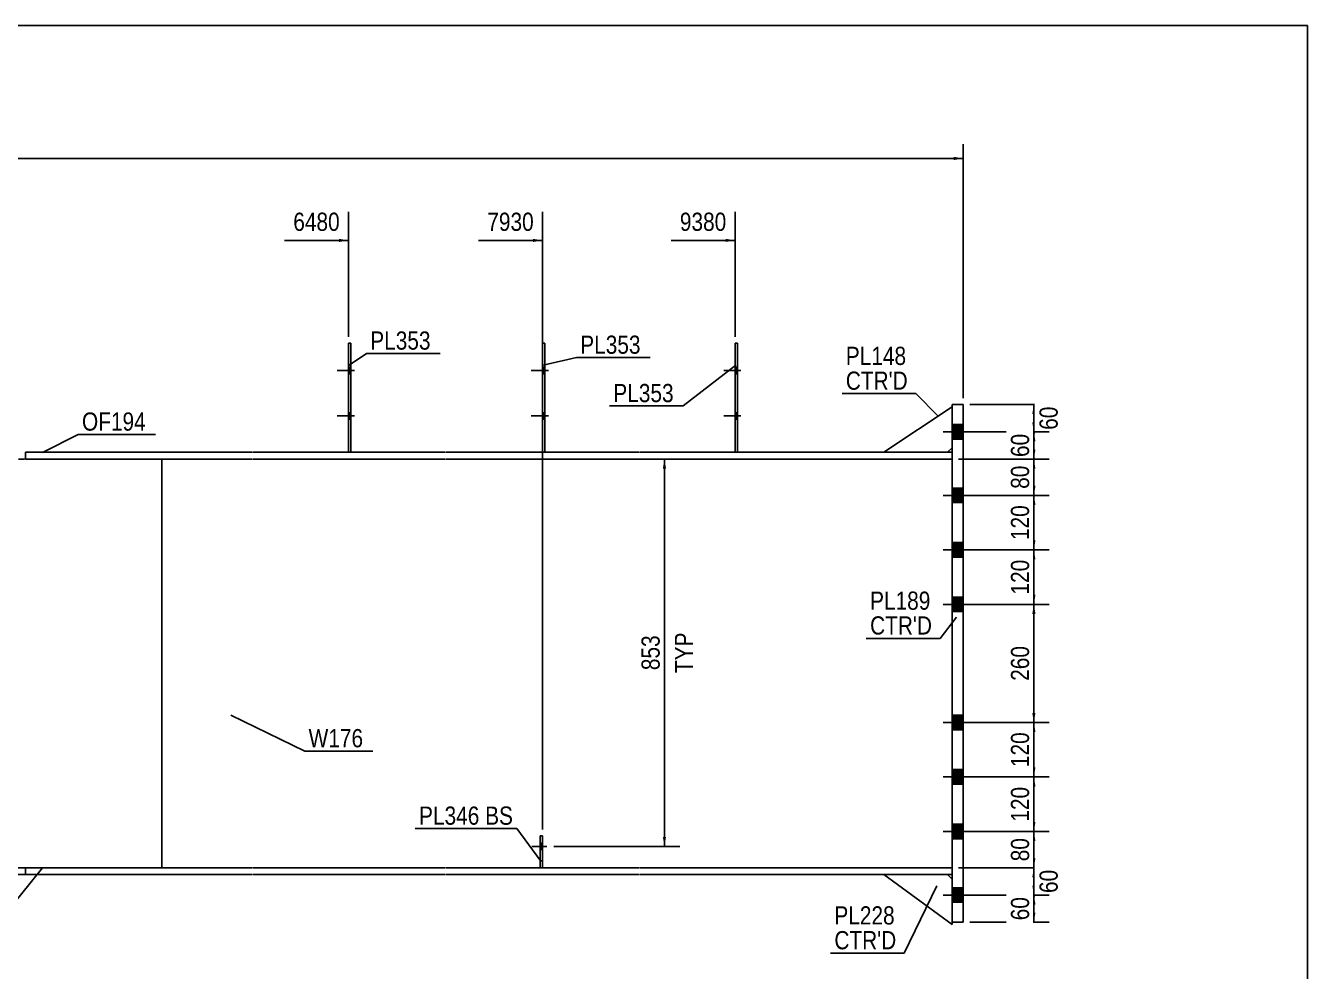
# Model space of a CAD drawing. Header units: millimetres. Extents: x -264 to 149, y -162 to 125.
# Drawn here: x -52.9 to 148.8, y -23.4 to 125.3 of the extents above; entities that cross this region are included whole.
import ezdxf

# ---------------------------------------------------------------- set-up
doc = ezdxf.new("R2010")
doc.units = ezdxf.units.MM
doc.linetypes.add('DXK_LINE_DOT1', pattern=[1.8814, 0.9407, -0.9407])
doc.linetypes.add('DXK_LINE_DOT2', pattern=[3.9198, 1.9599, -1.9599])
doc.styles.add('Arial Narrow', font='ARIALN.TTF', dxfattribs={"height": 0.2})

# ---------------------------------------------------------------- blocks, each defined once
blk = doc.blocks.new('Unknown-623355884-1210')
at = {"color": 5, "linetype": 'Continuous'}
for p, q in [((148.79, 125.31), (-261.21, 125.31)), ((148.79, -161.69), (148.79, 125.31))]:
    blk.add_line(p, q, dxfattribs=at)
blk = doc.blocks.new('Part-623355884-1798 - 1526')
at = {"color": 2, "linetype": 'Continuous'}
for p, q in [((-52.89, -8.21), (-52.89, -7.14)), ((-17.17, -7.14), (-52.89, -7.14)), ((13.13, -7.14), (-17.07, -7.14)), ((43.66, -7.14), (13.23, -7.14)), ((92.88, -7.14), (43.76, -7.14)), ((-52.89, -8.21), (-17.17, -8.21)), ((-17.07, -8.21), (13.13, -8.21)), ((13.23, -8.21), (43.66, -8.21)), ((43.76, -8.21), (92.88, -8.21))]:
    blk.add_line(p, q, dxfattribs=at)
at = {"color": 7, "linetype": 'DXK_LINE_DOT1'}
blk.add_line((92.88, -8.21), (92.88, -7.14), dxfattribs=at)
blk = doc.blocks.new('Part-623355884-1611 - 1526')
at = {"color": 2, "linetype": 'Continuous'}
for p, q in [((28.09, -7.14), (28.09, -2.14)), ((28.09, -2.14), (28.44, -2.14)), ((28.44, -2.14), (28.44, -7.14))]:
    blk.add_line(p, q, dxfattribs=at)
at = {"color": 7, "linetype": 'DXK_LINE_DOT1'}
for p, q in [((28.09, -6.07), (28.44, -6.07)), ((28.44, -7.14), (28.09, -7.14))]:
    blk.add_line(p, q, dxfattribs=at)
blk = doc.blocks.new('Bolt-623355884-1558 - 1526')
at = {"linetype": 'Continuous'}
for points in [[(-1.73, 70.57), (-1.73, 71.57), (-2.09, 71.57), (-2.09, 70.57)], [(-1.73, 70.57), (-1.73, 71.57), (-2.09, 71.57), (-2.09, 70.57)], [(-1.73, 63.43), (-1.73, 64.43), (-2.09, 64.43), (-2.09, 63.43)], [(-1.73, 63.43), (-1.73, 64.43), (-2.09, 64.43), (-2.09, 63.43)]]:
    blk.add_hatch(color=3, dxfattribs=at).paths.add_polyline_path(points)
at = {"color": 3, "linetype": 'Continuous'}
for p, q in [((-1.16, 71.07), (-3.87, 71.07)), ((-1.16, 71.07), (-3.87, 71.07)), ((-1.73, 71.57), (-2.09, 71.57)), ((-1.73, 71.57), (-2.09, 71.57)), ((-1.73, 70.57), (-2.09, 70.57)), ((-1.73, 70.57), (-2.09, 70.57)), ((-1.16, 63.93), (-3.87, 63.93)), ((-1.16, 63.93), (-3.87, 63.93)), ((-1.73, 64.43), (-2.09, 64.43)), ((-1.73, 64.43), (-2.09, 64.43)), ((-1.73, 63.43), (-2.09, 63.43)), ((-1.73, 63.43), (-2.09, 63.43))]:
    blk.add_line(p, q, dxfattribs=at)
blk = doc.blocks.new('Bolt-623355884-1559 - 1526')
at = {"linetype": 'Continuous'}
for points in [[(59.1, 70.57), (59.1, 71.57), (58.74, 71.57), (58.74, 70.57)], [(59.1, 70.57), (59.1, 71.57), (58.74, 71.57), (58.74, 70.57)], [(59.1, 63.43), (59.1, 64.43), (58.74, 64.43), (58.74, 63.43)], [(59.1, 63.43), (59.1, 64.43), (58.74, 64.43), (58.74, 63.43)]]:
    blk.add_hatch(color=3, dxfattribs=at).paths.add_polyline_path(points)
at = {"color": 3, "linetype": 'Continuous'}
for p, q in [((59.67, 71.07), (56.96, 71.07)), ((59.67, 71.07), (56.96, 71.07)), ((59.1, 71.57), (58.74, 71.57)), ((59.1, 71.57), (58.74, 71.57)), ((59.1, 70.57), (58.74, 70.57)), ((59.1, 70.57), (58.74, 70.57)), ((59.67, 63.93), (56.96, 63.93)), ((59.67, 63.93), (56.96, 63.93)), ((59.1, 64.43), (58.74, 64.43)), ((59.1, 64.43), (58.74, 64.43)), ((59.1, 63.43), (58.74, 63.43)), ((59.1, 63.43), (58.74, 63.43))]:
    blk.add_line(p, q, dxfattribs=at)
blk = doc.blocks.new('Bolt-623355884-1560 - 1526')
at = {"linetype": 'Continuous'}
blk.add_hatch(color=3, dxfattribs=at).paths.add_polyline_path([(28.44, -4.29), (28.44, -3.29), (28.09, -3.29), (28.09, -4.29)])
at = {"color": 3, "linetype": 'Continuous'}
for p, q in [((29.12, -3.79), (26.76, -3.79)), ((28.44, -3.29), (28.09, -3.29)), ((28.44, -4.29), (28.09, -4.29))]:
    blk.add_line(p, q, dxfattribs=at)
blk = doc.blocks.new('Part-623355884-1938 - 1526')
at = {"color": 2, "linetype": 'Continuous'}
for p, q in [((-52.89, 58.21), (-52.89, 57.14)), ((-17.17, 58.21), (-52.89, 58.21)), ((-52.89, 57.14), (-17.17, 57.14)), ((13.13, 58.21), (-17.07, 58.21)), ((-17.07, 57.14), (13.13, 57.14)), ((43.66, 58.21), (13.23, 58.21)), ((13.23, 57.14), (43.66, 57.14)), ((92.88, 58.21), (43.76, 58.21)), ((43.76, 57.14), (92.88, 57.14))]:
    blk.add_line(p, q, dxfattribs=at)
at = {"color": 7, "linetype": 'DXK_LINE_DOT1'}
blk.add_line((92.88, 57.14), (92.88, 58.21), dxfattribs=at)
blk = doc.blocks.new('Bolt-623355884-1561 - 1526')
at = {"color": 3, "linetype": 'DXK_LINE_DOT2'}
for p, q in [((29.12, -3.79), (26.76, -3.79)), ((28.44, -3.29), (28.09, -3.29)), ((28.44, -4.29), (28.09, -4.29))]:
    blk.add_line(p, q, dxfattribs=at)
blk = doc.blocks.new('Bolt-623355884-1562 - 1526')
at = {"linetype": 'Continuous'}
for points in [[(28.8, 70.57), (28.8, 71.57), (28.44, 71.57), (28.44, 70.57)], [(28.8, 70.57), (28.8, 71.57), (28.44, 71.57), (28.44, 70.57)], [(28.8, 63.43), (28.8, 64.43), (28.44, 64.43), (28.44, 63.43)], [(28.8, 63.43), (28.8, 64.43), (28.44, 64.43), (28.44, 63.43)]]:
    blk.add_hatch(color=3, dxfattribs=at).paths.add_polyline_path(points)
at = {"color": 3, "linetype": 'Continuous'}
for p, q in [((29.37, 71.07), (26.66, 71.07)), ((29.37, 71.07), (26.66, 71.07)), ((28.8, 71.57), (28.44, 71.57)), ((28.8, 71.57), (28.44, 71.57)), ((28.8, 70.57), (28.44, 70.57)), ((28.8, 70.57), (28.44, 70.57)), ((29.37, 63.93), (26.66, 63.93)), ((29.37, 63.93), (26.66, 63.93)), ((28.8, 64.43), (28.44, 64.43)), ((28.8, 64.43), (28.44, 64.43)), ((28.8, 63.43), (28.44, 63.43)), ((28.8, 63.43), (28.44, 63.43))]:
    blk.add_line(p, q, dxfattribs=at)
blk = doc.blocks.new('Part-623355884-1584 - 1526')
at = {"color": 2, "linetype": 'Continuous'}
for p, q in [((-1.73, 75.36), (-2.09, 75.36)), ((-2.09, 75.36), (-2.09, 58.21)), ((-1.73, 58.21), (-1.73, 75.36))]:
    blk.add_line(p, q, dxfattribs=at)
at = {"color": 7, "linetype": 'DXK_LINE_DOT1'}
blk.add_line((-2.09, 58.21), (-1.73, 58.21), dxfattribs=at)
blk = doc.blocks.new('Part-623355884-1589 - 1526')
at = {"color": 2, "linetype": 'Continuous'}
for p, q in [((59.1, 75.36), (58.74, 75.36)), ((58.74, 75.36), (58.74, 58.21)), ((59.1, 58.21), (59.1, 75.36))]:
    blk.add_line(p, q, dxfattribs=at)
at = {"color": 7, "linetype": 'DXK_LINE_DOT1'}
blk.add_line((58.74, 58.21), (59.1, 58.21), dxfattribs=at)
blk = doc.blocks.new('Part-623355884-1633 - 1526')
at = {"color": 7, "linetype": 'DXK_LINE_DOT1'}
for p, q in [((28.09, -7.14), (28.09, -2.14)), ((28.09, -2.14), (28.44, -2.14)), ((28.44, -7.14), (28.44, -2.14))]:
    blk.add_line(p, q, dxfattribs=at)
blk = doc.blocks.new('Part-623355884-1638 - 1526')
at = {"color": 2, "linetype": 'Continuous'}
for p, q in [((28.8, 75.36), (28.44, 75.36)), ((28.44, 75.36), (28.44, 58.21)), ((28.8, 58.21), (28.8, 75.36))]:
    blk.add_line(p, q, dxfattribs=at)
at = {"color": 7, "linetype": 'DXK_LINE_DOT1'}
blk.add_line((28.44, 58.21), (28.8, 58.21), dxfattribs=at)
blk = doc.blocks.new('Part-623355884-1720 - 1526')
at = {"color": 2, "linetype": 'Continuous'}
for p, q in [((92.88, -16.07), (82.16, -8.21)), ((92.16, -8.21), (92.88, -8.93)), ((92.88, -16.07), (92.88, -15.71))]:
    blk.add_line(p, q, dxfattribs=at)
at = {"color": 7, "linetype": 'DXK_LINE_DOT1'}
for p, q in [((82.16, -8.21), (92.16, -8.21)), ((92.88, -8.93), (92.88, -15.71))]:
    blk.add_line(p, q, dxfattribs=at)
blk = doc.blocks.new('Part-623355884-1742 - 1526')
at = {"color": 2, "linetype": 'Continuous'}
blk.add_line((-31.46, 57.14), (-31.46, -7.14), dxfattribs=at)
at = {"color": 7, "linetype": 'DXK_LINE_DOT1'}
for p, q in [((-31.46, 57.14), (-17.17, 57.14)), ((-17.07, 57.14), (13.13, 57.14)), ((13.23, 57.14), (43.66, 57.14)), ((43.76, 57.14), (92.88, 57.14)), ((92.88, 57.14), (92.88, -7.14)), ((-31.46, -7.14), (-17.17, -7.14)), ((-17.07, -7.14), (13.13, -7.14)), ((13.23, -7.14), (28.09, -7.14)), ((28.44, -7.14), (43.66, -7.14)), ((43.76, -7.14), (92.88, -7.14))]:
    blk.add_line(p, q, dxfattribs=at)
blk = doc.blocks.new('Part-623355884-1771 - 1526')
at = {"color": 2, "linetype": 'Continuous'}
for p, q in [((92.88, 65.71), (94.66, 65.71)), ((92.88, -15.71), (92.88, 65.71)), ((94.66, 65.71), (94.66, -15.71)), ((94.66, -15.71), (92.88, -15.71))]:
    blk.add_line(p, q, dxfattribs=at)
blk = doc.blocks.new('Bolt-623355884-1814 - 1526')
at = {"linetype": 'Continuous'}
for points in [[(92.88, 62.57), (92.88, 60.29), (94.66, 60.29), (94.66, 62.57)], [(92.88, 62.57), (92.88, 60.29), (94.66, 60.29), (94.66, 62.57)], [(92.88, 52.57), (92.88, 50.29), (94.66, 50.29), (94.66, 52.57)], [(92.88, 52.57), (92.88, 50.29), (94.66, 50.29), (94.66, 52.57)], [(92.88, 44), (92.88, 41.71), (94.66, 41.71), (94.66, 44)], [(92.88, 44), (92.88, 41.71), (94.66, 41.71), (94.66, 44)], [(92.88, 35.43), (92.88, 33.14), (94.66, 33.14), (94.66, 35.43)], [(92.88, 35.43), (92.88, 33.14), (94.66, 33.14), (94.66, 35.43)], [(92.88, 16.86), (92.88, 14.57), (94.66, 14.57), (94.66, 16.86)], [(92.88, 16.86), (92.88, 14.57), (94.66, 14.57), (94.66, 16.86)], [(92.88, 8.29), (92.88, 6), (94.66, 6), (94.66, 8.29)], [(92.88, 8.29), (92.88, 6), (94.66, 6), (94.66, 8.29)], [(92.88, -0.29), (92.88, -2.57), (94.66, -2.57), (94.66, -0.29)], [(92.88, -0.29), (92.88, -2.57), (94.66, -2.57), (94.66, -0.29)], [(92.88, -10.29), (92.88, -12.57), (94.66, -12.57), (94.66, -10.29)], [(92.88, -10.29), (92.88, -12.57), (94.66, -12.57), (94.66, -10.29)]]:
    blk.add_hatch(color=3, dxfattribs=at).paths.add_polyline_path(points)
at = {"color": 3, "linetype": 'Continuous'}
for p, q in [((92.88, 62.57), (94.66, 62.57)), ((92.88, 62.57), (94.66, 62.57)), ((91.47, 61.43), (100.02, 61.43)), ((91.47, 61.43), (100.02, 61.43)), ((92.88, 60.29), (94.66, 60.29)), ((92.88, 60.29), (94.66, 60.29)), ((92.88, 52.57), (94.66, 52.57)), ((92.88, 52.57), (94.66, 52.57)), ((91.47, 51.43), (100.02, 51.43)), ((91.47, 51.43), (100.02, 51.43)), ((92.88, 50.29), (94.66, 50.29)), ((92.88, 50.29), (94.66, 50.29)), ((91.47, 42.86), (100.02, 42.86)), ((91.47, 42.86), (100.02, 42.86)), ((92.88, 44), (94.66, 44)), ((92.88, 44), (94.66, 44)), ((92.88, 41.71), (94.66, 41.71)), ((92.88, 41.71), (94.66, 41.71)), ((91.47, 34.29), (100.02, 34.29)), ((91.47, 34.29), (100.02, 34.29)), ((92.88, 35.43), (94.66, 35.43)), ((92.88, 35.43), (94.66, 35.43)), ((92.88, 33.14), (94.66, 33.14)), ((92.88, 33.14), (94.66, 33.14)), ((92.88, 16.86), (94.66, 16.86)), ((92.88, 16.86), (94.66, 16.86)), ((91.47, 15.71), (100.02, 15.71)), ((91.47, 15.71), (100.02, 15.71)), ((92.88, 14.57), (94.66, 14.57)), ((92.88, 14.57), (94.66, 14.57)), ((92.88, 8.29), (94.66, 8.29)), ((92.88, 8.29), (94.66, 8.29)), ((91.47, 7.14), (100.02, 7.14)), ((91.47, 7.14), (100.02, 7.14)), ((92.88, 6), (94.66, 6)), ((92.88, 6), (94.66, 6)), ((91.47, -1.43), (100.02, -1.43)), ((91.47, -1.43), (100.02, -1.43)), ((92.88, -0.29), (94.66, -0.29)), ((92.88, -0.29), (94.66, -0.29)), ((92.88, -2.57), (94.66, -2.57)), ((92.88, -2.57), (94.66, -2.57)), ((91.47, -11.43), (100.02, -11.43)), ((91.47, -11.43), (100.02, -11.43)), ((92.88, -10.29), (94.66, -10.29)), ((92.88, -10.29), (94.66, -10.29)), ((92.88, -12.57), (94.66, -12.57)), ((92.88, -12.57), (94.66, -12.57))]:
    blk.add_line(p, q, dxfattribs=at)
blk = doc.blocks.new('Part-623355884-1819 - 1526')
at = {"color": 7, "linetype": 'DXK_LINE_DOT1'}
for p, q in [((-213.93, 57.14), (-213.93, -7.14)), ((-213.93, 57.14), (-188.93, 57.14)), ((-188.83, 57.14), (-158.63, 57.14)), ((-158.53, 57.14), (-128.1, 57.14)), ((-128, 57.14), (-97.8, 57.14)), ((-97.7, 57.14), (-67.27, 57.14)), ((-67.17, 57.14), (-31.46, 57.14)), ((-31.46, 57.14), (-31.46, -7.14)), ((-213.93, -7.14), (-188.93, -7.14)), ((-188.83, -7.14), (-158.63, -7.14)), ((-158.53, -7.14), (-143.67, -7.14)), ((-143.31, -7.14), (-128.1, -7.14)), ((-128, -7.14), (-97.8, -7.14)), ((-97.7, -7.14), (-82.84, -7.14)), ((-82.49, -7.14), (-67.27, -7.14)), ((-67.17, -7.14), (-31.46, -7.14))]:
    blk.add_line(p, q, dxfattribs=at)
blk = doc.blocks.new('Part-623355884-1911 - 1526')
at = {"color": 2, "linetype": 'Continuous'}
for p, q in [((92.88, 65.36), (82.16, 58.21)), ((92.16, 58.21), (92.88, 58.93))]:
    blk.add_line(p, q, dxfattribs=at)
at = {"color": 7, "linetype": 'DXK_LINE_DOT1'}
for p, q in [((92.88, 58.93), (92.88, 65.36)), ((82.16, 58.21), (92.16, 58.21))]:
    blk.add_line(p, q, dxfattribs=at)
blk = doc.blocks.new('Part-623355884-1916 - 1526')
at = {"color": 2, "linetype": 'Continuous'}
for p, q in [((-213.93, -7.14), (-188.93, -7.14)), ((-188.83, -7.14), (-158.63, -7.14)), ((-158.53, -7.14), (-128.1, -7.14)), ((-128, -7.14), (-97.8, -7.14)), ((-97.7, -7.14), (-67.27, -7.14)), ((-67.17, -7.14), (-52.89, -7.14)), ((-52.89, -8.21), (-52.89, -7.14)), ((-213.93, -8.21), (-188.93, -8.21)), ((-188.83, -8.21), (-158.63, -8.21)), ((-158.53, -8.21), (-128.1, -8.21)), ((-128, -8.21), (-97.8, -8.21)), ((-97.7, -8.21), (-67.27, -8.21)), ((-67.17, -8.21), (-52.89, -8.21))]:
    blk.add_line(p, q, dxfattribs=at)
at = {"color": 7, "linetype": 'DXK_LINE_DOT1'}
blk.add_line((-213.93, -8.21), (-213.93, -7.14), dxfattribs=at)
blk = doc.blocks.new('StraightDimension-623355884-2255 - 1526')
at = {"linetype": 'Continuous'}
for points in [[(105.51, 49.93), (105.76, 51.43), (106.01, 49.93)], [(106.01, 44.36), (105.76, 42.86), (105.51, 44.36)]]:
    blk.add_hatch(color=7, dxfattribs=at).paths.add_polyline_path(points)
at = {"color": 7, "linetype": 'Continuous'}
for p, q in [((93.88, 51.43), (108.16, 51.43)), ((105.76, 42.86), (105.76, 51.43)), ((93.88, 42.86), (108.16, 42.86))]:
    blk.add_line(p, q, dxfattribs=at)
at = {"color": 0}
blk.add_wipeout([(105.61, 50.48), (101.41, 50.48), (101.41, 43.8), (105.61, 43.8)], dxfattribs=at)
at = {"color": 3, "style": 'Arial Narrow'}
blk.add_text('120', height=2.863, rotation=90.0002, dxfattribs=at).set_placement((105.01, 44.4))
blk = doc.blocks.new('StraightDimension-623355884-4139 - 1526')
at = {"linetype": 'Continuous'}
blk.add_hatch(color=7, dxfattribs=at).paths.add_polyline_path([(-3.59, 91.78), (-2.09, 91.53), (-3.59, 91.28)])
at = {"color": 7, "linetype": 'Continuous'}
for p, q in [((-2.09, 76.36), (-2.09, 96.03)), ((-12.15, 91.53), (-2.09, 91.53))]:
    blk.add_line(p, q, dxfattribs=at)
at = {"color": 0}
blk.add_wipeout([(-2.86, 92.43), (-2.86, 96.63), (-11.37, 96.63), (-11.37, 92.43)], dxfattribs=at)
at = {"color": 3, "style": 'Arial Narrow'}
blk.add_text('6480', height=2.863, dxfattribs=at).set_placement((-10.77, 93.03))
blk = doc.blocks.new('StraightDimension-623355884-2213 - 1526')
at = {"linetype": 'Continuous'}
blk.add_hatch(color=7, dxfattribs=at).paths.add_polyline_path([(93.16, 104.67), (94.66, 104.42), (93.16, 104.17)])
at = {"color": 7, "linetype": 'Continuous'}
for p, q in [((94.66, 66.71), (94.66, 106.67)), ((-215.36, 104.42), (94.66, 104.42))]:
    blk.add_line(p, q, dxfattribs=at)
blk = doc.blocks.new('StraightDimension-623355884-2222 - 1526')
at = {"linetype": 'Continuous'}
for points in [[(105.51, 64.21), (105.76, 65.71), (106.01, 64.21)], [(106.01, 62.93), (105.76, 61.43), (105.51, 62.93)]]:
    blk.add_hatch(color=7, dxfattribs=at).paths.add_polyline_path(points)
at = {"color": 7, "linetype": 'Continuous'}
for p, q in [((95.66, 65.71), (108.01, 65.71)), ((105.76, 61.43), (105.76, 65.71)), ((93.88, 61.43), (108.01, 61.43))]:
    blk.add_line(p, q, dxfattribs=at)
at = {"color": 0}
blk.add_wipeout([(110.11, 66), (105.91, 66), (105.91, 61.14), (110.11, 61.14)], dxfattribs=at)
at = {"color": 3, "style": 'Arial Narrow'}
blk.add_text('60', height=2.863, rotation=90.0002, dxfattribs=at).set_placement((109.51, 61.74))
blk = doc.blocks.new('StraightDimension-623355884-2235 - 1526')
at = {"linetype": 'Continuous'}
for points in [[(105.51, 59.93), (105.76, 61.43), (106.01, 59.93)], [(106.01, 58.64), (105.76, 57.14), (105.51, 58.64)]]:
    blk.add_hatch(color=7, dxfattribs=at).paths.add_polyline_path(points)
at = {"color": 7, "linetype": 'Continuous'}
for p, q in [((93.88, 61.43), (108.16, 61.43)), ((105.76, 57.14), (105.76, 61.43)), ((93.88, 57.14), (108.16, 57.14))]:
    blk.add_line(p, q, dxfattribs=at)
at = {"color": 0}
blk.add_wipeout([(105.61, 61.71), (101.41, 61.71), (101.41, 56.86), (105.61, 56.86)], dxfattribs=at)
at = {"color": 3, "style": 'Arial Narrow'}
blk.add_text('60', height=2.863, rotation=90.0002, dxfattribs=at).set_placement((105.01, 57.46))
blk = doc.blocks.new('StraightDimension-623355884-2249 - 1526')
at = {"linetype": 'Continuous'}
for points in [[(105.51, 55.64), (105.76, 57.14), (106.01, 55.64)], [(106.01, 52.93), (105.76, 51.43), (105.51, 52.93)]]:
    blk.add_hatch(color=7, dxfattribs=at).paths.add_polyline_path(points)
at = {"color": 7, "linetype": 'Continuous'}
for p, q in [((93.88, 57.14), (108.16, 57.14)), ((105.76, 51.43), (105.76, 57.14)), ((93.88, 51.43), (108.16, 51.43))]:
    blk.add_line(p, q, dxfattribs=at)
at = {"color": 0}
blk.add_wipeout([(105.61, 56.71), (101.41, 56.71), (101.41, 51.86), (105.61, 51.86)], dxfattribs=at)
at = {"color": 3, "style": 'Arial Narrow'}
blk.add_text('80', height=2.863, rotation=90.0002, dxfattribs=at).set_placement((105.01, 52.46))
blk = doc.blocks.new('StraightDimension-623355884-2260 - 1526')
at = {"linetype": 'Continuous'}
for points in [[(105.51, 41.36), (105.76, 42.86), (106.01, 41.36)], [(106.01, 35.79), (105.76, 34.29), (105.51, 35.79)]]:
    blk.add_hatch(color=7, dxfattribs=at).paths.add_polyline_path(points)
at = {"color": 7, "linetype": 'Continuous'}
for p, q in [((93.88, 42.86), (108.16, 42.86)), ((105.76, 34.29), (105.76, 42.86)), ((93.88, 34.29), (108.16, 34.29))]:
    blk.add_line(p, q, dxfattribs=at)
at = {"color": 0}
blk.add_wipeout([(105.61, 41.91), (101.41, 41.91), (101.41, 35.23), (105.61, 35.23)], dxfattribs=at)
at = {"color": 3, "style": 'Arial Narrow'}
blk.add_text('120', height=2.863, rotation=90.0002, dxfattribs=at).set_placement((105.01, 35.83))
blk = doc.blocks.new('StraightDimension-623355884-2263 - 1526')
at = {"linetype": 'Continuous'}
for points in [[(105.51, 32.79), (105.76, 34.29), (106.01, 32.79)], [(106.01, 17.21), (105.76, 15.71), (105.51, 17.21)]]:
    blk.add_hatch(color=7, dxfattribs=at).paths.add_polyline_path(points)
at = {"color": 7, "linetype": 'Continuous'}
for p, q in [((93.88, 34.29), (108.16, 34.29)), ((105.76, 15.71), (105.76, 34.29)), ((93.88, 15.71), (108.16, 15.71))]:
    blk.add_line(p, q, dxfattribs=at)
at = {"color": 0}
blk.add_wipeout([(105.61, 28.34), (101.41, 28.34), (101.41, 21.66), (105.61, 21.66)], dxfattribs=at)
at = {"color": 3, "style": 'Arial Narrow'}
blk.add_text('260', height=2.863, rotation=90.0002, dxfattribs=at).set_placement((105.01, 22.26))
blk = doc.blocks.new('StraightDimension-623355884-2266 - 1526')
at = {"linetype": 'Continuous'}
for points in [[(105.51, 14.21), (105.76, 15.71), (106.01, 14.21)], [(106.01, 8.64), (105.76, 7.14), (105.51, 8.64)]]:
    blk.add_hatch(color=7, dxfattribs=at).paths.add_polyline_path(points)
at = {"color": 7, "linetype": 'Continuous'}
for p, q in [((93.88, 15.71), (108.16, 15.71)), ((105.76, 7.14), (105.76, 15.71)), ((93.88, 7.14), (108.16, 7.14))]:
    blk.add_line(p, q, dxfattribs=at)
at = {"color": 0}
blk.add_wipeout([(105.61, 14.77), (101.41, 14.77), (101.41, 8.09), (105.61, 8.09)], dxfattribs=at)
at = {"color": 3, "style": 'Arial Narrow'}
blk.add_text('120', height=2.863, rotation=90.0002, dxfattribs=at).set_placement((105.01, 8.69))
blk = doc.blocks.new('StraightDimension-623355884-2269 - 1526')
at = {"linetype": 'Continuous'}
for points in [[(105.51, 5.64), (105.76, 7.14), (106.01, 5.64)], [(106.01, 0.07), (105.76, -1.43), (105.51, 0.07)]]:
    blk.add_hatch(color=7, dxfattribs=at).paths.add_polyline_path(points)
at = {"color": 7, "linetype": 'Continuous'}
for p, q in [((93.88, 7.14), (108.16, 7.14)), ((105.76, -1.43), (105.76, 7.14)), ((93.88, -1.43), (108.16, -1.43))]:
    blk.add_line(p, q, dxfattribs=at)
at = {"color": 0}
blk.add_wipeout([(105.61, 6.2), (101.41, 6.2), (101.41, -0.49), (105.61, -0.49)], dxfattribs=at)
at = {"color": 3, "style": 'Arial Narrow'}
blk.add_text('120', height=2.863, rotation=90.0002, dxfattribs=at).set_placement((105.01, 0.11))
blk = doc.blocks.new('StraightDimension-623355884-2275 - 1526')
at = {"linetype": 'Continuous'}
for points in [[(105.51, -2.93), (105.76, -1.43), (106.01, -2.93)], [(106.01, -5.64), (105.76, -7.14), (105.51, -5.64)]]:
    blk.add_hatch(color=7, dxfattribs=at).paths.add_polyline_path(points)
at = {"color": 7, "linetype": 'Continuous'}
for p, q in [((93.88, -1.43), (108.16, -1.43)), ((105.76, -7.14), (105.76, -1.43)), ((93.88, -7.14), (108.16, -7.14))]:
    blk.add_line(p, q, dxfattribs=at)
at = {"color": 0}
blk.add_wipeout([(105.61, -1.86), (101.41, -1.86), (101.41, -6.72), (105.61, -6.72)], dxfattribs=at)
at = {"color": 3, "style": 'Arial Narrow'}
blk.add_text('80', height=2.863, rotation=90.0002, dxfattribs=at).set_placement((105.01, -6.12))
blk = doc.blocks.new('StraightDimension-623355884-2279 - 1526')
at = {"linetype": 'Continuous'}
for points in [[(105.51, -8.64), (105.76, -7.14), (106.01, -8.64)], [(106.01, -9.93), (105.76, -11.43), (105.51, -9.93)]]:
    blk.add_hatch(color=7, dxfattribs=at).paths.add_polyline_path(points)
at = {"color": 7, "linetype": 'Continuous'}
for p, q in [((93.88, -7.14), (108.01, -7.14)), ((105.76, -11.43), (105.76, -7.14)), ((93.88, -11.43), (108.01, -11.43))]:
    blk.add_line(p, q, dxfattribs=at)
at = {"color": 0}
blk.add_wipeout([(110.11, -6.86), (105.91, -6.86), (105.91, -11.71), (110.11, -11.71)], dxfattribs=at)
at = {"color": 3, "style": 'Arial Narrow'}
blk.add_text('60', height=2.863, rotation=90.0002, dxfattribs=at).set_placement((109.51, -11.11))
blk = doc.blocks.new('StraightDimension-623355884-2292 - 1526')
at = {"linetype": 'Continuous'}
for points in [[(105.51, -12.93), (105.76, -11.43), (106.01, -12.93)], [(106.01, -14.21), (105.76, -15.71), (105.51, -14.21)]]:
    blk.add_hatch(color=7, dxfattribs=at).paths.add_polyline_path(points)
at = {"color": 7, "linetype": 'Continuous'}
for p, q in [((93.88, -11.43), (108.16, -11.43)), ((105.76, -15.71), (105.76, -11.43)), ((95.66, -15.71), (108.16, -15.71))]:
    blk.add_line(p, q, dxfattribs=at)
at = {"color": 0}
blk.add_wipeout([(105.61, -11.14), (101.41, -11.14), (101.41, -16), (105.61, -16)], dxfattribs=at)
at = {"color": 3, "style": 'Arial Narrow'}
blk.add_text('60', height=2.863, rotation=90.0002, dxfattribs=at).set_placement((105.01, -15.4))
blk = doc.blocks.new('StraightDimension-623355884-3064 - 1526')
at = {"linetype": 'Continuous'}
for points in [[(47.38, 55.64), (47.63, 57.14), (47.88, 55.64)], [(47.88, -2.29), (47.63, -3.79), (47.38, -2.29)]]:
    blk.add_hatch(color=7, dxfattribs=at).paths.add_polyline_path(points)
at = {"color": 7, "linetype": 'Continuous'}
for p, q in [((30.2, 57.14), (50.03, 57.14)), ((47.63, -3.79), (47.63, 57.14)), ((30.21, -3.79), (50.03, -3.79))]:
    blk.add_line(p, q, dxfattribs=at)
at = {"color": 0, "linetype": 'Continuous'}
blk.add_wipeout([(52.73, 30.47), (48.53, 30.47), (48.53, 22.88), (52.73, 22.88)], dxfattribs=at)
at = {"color": 0}
blk.add_wipeout([(47.48, 30.02), (43.28, 30.02), (43.28, 23.34), (47.48, 23.34)], dxfattribs=at)
at = {"color": 3, "style": 'Arial Narrow'}
blk.add_text('853', height=2.863, rotation=90.0002, dxfattribs=at).set_placement((46.88, 23.94))
at = {"color": 3, "linetype": 'Continuous', "style": 'Arial Narrow'}
blk.add_text('TYP', height=2.863, rotation=90.0002, dxfattribs=at).set_placement((52.13, 23.48))
blk = doc.blocks.new('StraightDimension-623355884-4137 - 1526')
at = {"linetype": 'Continuous'}
blk.add_hatch(color=7, dxfattribs=at).paths.add_polyline_path([(57.24, 91.78), (58.74, 91.53), (57.24, 91.28)])
at = {"color": 7, "linetype": 'Continuous'}
for p, q in [((58.74, 76.36), (58.74, 96.03)), ((48.68, 91.53), (58.74, 91.53))]:
    blk.add_line(p, q, dxfattribs=at)
at = {"color": 0}
blk.add_wipeout([(57.97, 92.43), (57.97, 96.63), (49.46, 96.63), (49.46, 92.43)], dxfattribs=at)
at = {"color": 3, "style": 'Arial Narrow'}
blk.add_text('9380', height=2.863, dxfattribs=at).set_placement((50.06, 93.03))
blk = doc.blocks.new('StraightDimension-623355884-4138 - 1526')
at = {"linetype": 'Continuous'}
blk.add_hatch(color=7, dxfattribs=at).paths.add_polyline_path([(26.94, 91.78), (28.44, 91.53), (26.94, 91.28)])
at = {"color": 7, "linetype": 'Continuous'}
for p, q in [((28.44, -1.14), (28.44, 96.03)), ((18.38, 91.53), (28.44, 91.53))]:
    blk.add_line(p, q, dxfattribs=at)
at = {"color": 0}
blk.add_wipeout([(27.67, 92.43), (27.67, 96.63), (19.16, 96.63), (19.16, 92.43)], dxfattribs=at)
at = {"color": 3, "style": 'Arial Narrow'}
blk.add_text('7930', height=2.863, dxfattribs=at).set_placement((19.76, 93.03))
blk = doc.blocks.new('Mark-623355884-1794 - 1526')
at = {"color": 7, "linetype": 'Continuous'}
blk.add_line((-50.22, -7.17), (-59.08, -17.98), dxfattribs=at)
at = {"color": 0}
blk.add_wipeout([(-60.58, -17.38), (-60.58, -14.38), (-68.98, -14.38), (-68.98, -17.38)], dxfattribs=at)
blk.add_wipeout([(-60.58, -17.38), (-60.58, -14.38), (-68.98, -14.38), (-68.98, -17.38)], dxfattribs=at)
at = {"color": 7, "linetype": 'Continuous'}
blk.add_line((-69.58, -17.98), (-59.08, -17.98), dxfattribs=at)
at = {"color": 3, "style": 'Arial Narrow'}
blk.add_text('IF196', height=2.863, dxfattribs=at).set_placement((-68.98, -17.38))
blk = doc.blocks.new('Mark-623355884-1934 - 1526')
at = {"color": 0}
blk.add_wipeout([(-33.97, 61.61), (-33.97, 64.61), (-44.02, 64.61), (-44.02, 61.61)], dxfattribs=at)
blk.add_wipeout([(-33.97, 61.61), (-33.97, 64.61), (-44.02, 64.61), (-44.02, 61.61)], dxfattribs=at)
at = {"color": 7, "linetype": 'Continuous'}
for p, q in [((-50.22, 58.18), (-44.62, 61.01)), ((-44.62, 61.01), (-32.47, 61.01))]:
    blk.add_line(p, q, dxfattribs=at)
at = {"color": 3, "style": 'Arial Narrow'}
blk.add_text('OF194', height=2.863, dxfattribs=at).set_placement((-44.02, 61.61))
blk = doc.blocks.new('Mark-623355884-1580 - 1526')
at = {"color": 0}
blk.add_wipeout([(10.84, 74.35), (10.84, 77.35), (1.34, 77.35), (1.34, 74.35)], dxfattribs=at)
blk.add_wipeout([(10.84, 74.35), (10.84, 77.35), (1.34, 77.35), (1.34, 74.35)], dxfattribs=at)
at = {"color": 7, "linetype": 'Continuous'}
for p, q in [((-1.99, 71.92), (0.74, 73.75)), ((0.74, 73.75), (12.34, 73.75))]:
    blk.add_line(p, q, dxfattribs=at)
at = {"color": 3, "style": 'Arial Narrow'}
blk.add_text('PL353', height=2.863, dxfattribs=at).set_placement((1.34, 74.35))
blk = doc.blocks.new('Mark-623355884-1585 - 1526')
at = {"color": 7, "linetype": 'Continuous'}
blk.add_line((58.84, 71.92), (50.59, 65.49), dxfattribs=at)
at = {"color": 0}
blk.add_wipeout([(49.09, 66.09), (49.09, 69.09), (39.59, 69.09), (39.59, 66.09)], dxfattribs=at)
blk.add_wipeout([(49.09, 66.09), (49.09, 69.09), (39.59, 69.09), (39.59, 66.09)], dxfattribs=at)
at = {"color": 7, "linetype": 'Continuous'}
blk.add_line((38.99, 65.49), (50.59, 65.49), dxfattribs=at)
at = {"color": 3, "style": 'Arial Narrow'}
blk.add_text('PL353', height=2.863, dxfattribs=at).set_placement((39.59, 66.09))
blk = doc.blocks.new('Mark-623355884-1634 - 1526')
at = {"color": 0}
blk.add_wipeout([(43.88, 73.7), (43.88, 76.7), (34.38, 76.7), (34.38, 73.7)], dxfattribs=at)
blk.add_wipeout([(43.88, 73.7), (43.88, 76.7), (34.38, 76.7), (34.38, 73.7)], dxfattribs=at)
at = {"color": 7, "linetype": 'Continuous'}
for p, q in [((28.54, 71.92), (33.78, 73.1)), ((33.78, 73.1), (45.38, 73.1))]:
    blk.add_line(p, q, dxfattribs=at)
at = {"color": 3, "style": 'Arial Narrow'}
blk.add_text('PL353', height=2.863, dxfattribs=at).set_placement((34.38, 73.7))
blk = doc.blocks.new('Mark-623355884-1767 - 1526')
at = {"color": 7, "linetype": 'Continuous'}
blk.add_line((93.56, 32.25), (90.99, 28.94), dxfattribs=at)
at = {"color": 0}
blk.add_wipeout([(89.49, 33.44), (89.49, 36.44), (79.99, 36.44), (79.99, 33.44)], dxfattribs=at)
blk.add_wipeout([(89.49, 33.44), (89.49, 36.44), (79.99, 36.44), (79.99, 33.44)], dxfattribs=at)
blk.add_wipeout([(89.75, 29.54), (89.75, 32.54), (79.99, 32.54), (79.99, 29.54)], dxfattribs=at)
blk.add_wipeout([(89.75, 29.54), (89.75, 32.54), (79.99, 32.54), (79.99, 29.54)], dxfattribs=at)
at = {"color": 7, "linetype": 'Continuous'}
blk.add_line((79.39, 28.94), (90.99, 28.94), dxfattribs=at)
at = {"color": 3, "style": 'Arial Narrow'}
blk.add_text('PL189', height=2.863, dxfattribs=at).set_placement((79.99, 33.44))
at = {"color": 1, "style": 'Arial Narrow'}
blk.add_text("CTR'D", height=2.863, dxfattribs=at).set_placement((79.99, 29.54))
blk = doc.blocks.new('Mark-623355884-1907 - 1526')
at = {"color": 7, "linetype": 'Continuous'}
blk.add_line((90.71, 63.91), (87.18, 67.44), dxfattribs=at)
at = {"color": 0}
blk.add_wipeout([(85.68, 71.94), (85.68, 74.94), (76.17, 74.94), (76.17, 71.94)], dxfattribs=at)
blk.add_wipeout([(85.68, 71.94), (85.68, 74.94), (76.17, 74.94), (76.17, 71.94)], dxfattribs=at)
blk.add_wipeout([(85.93, 68.04), (85.93, 71.04), (76.17, 71.04), (76.17, 68.04)], dxfattribs=at)
blk.add_wipeout([(85.93, 68.04), (85.93, 71.04), (76.17, 71.04), (76.17, 68.04)], dxfattribs=at)
at = {"color": 7, "linetype": 'Continuous'}
blk.add_line((75.57, 67.44), (87.18, 67.44), dxfattribs=at)
at = {"color": 3, "style": 'Arial Narrow'}
blk.add_text('PL148', height=2.863, dxfattribs=at).set_placement((76.17, 71.94))
at = {"color": 1, "style": 'Arial Narrow'}
blk.add_text("CTR'D", height=2.863, dxfattribs=at).set_placement((76.17, 68.04))
blk = doc.blocks.new('Mark-623355884-1716 - 1526')
at = {"color": 7, "linetype": 'Continuous'}
blk.add_line((90.49, -9.97), (85.37, -20.56), dxfattribs=at)
at = {"color": 0}
blk.add_wipeout([(83.87, -16.06), (83.87, -13.06), (74.37, -13.06), (74.37, -16.06)], dxfattribs=at)
blk.add_wipeout([(83.87, -16.06), (83.87, -13.06), (74.37, -13.06), (74.37, -16.06)], dxfattribs=at)
blk.add_wipeout([(84.12, -19.96), (84.12, -16.96), (74.37, -16.96), (74.37, -19.96)], dxfattribs=at)
blk.add_wipeout([(84.12, -19.96), (84.12, -16.96), (74.37, -16.96), (74.37, -19.96)], dxfattribs=at)
at = {"color": 7, "linetype": 'Continuous'}
blk.add_line((73.77, -20.56), (85.37, -20.56), dxfattribs=at)
at = {"color": 3, "style": 'Arial Narrow'}
blk.add_text('PL228', height=2.863, dxfattribs=at).set_placement((74.37, -16.06))
at = {"color": 1, "style": 'Arial Narrow'}
blk.add_text("CTR'D", height=2.863, dxfattribs=at).set_placement((74.37, -19.96))
blk = doc.blocks.new('Mark-623355884-1738 - 1526')
at = {"color": 0}
blk.add_wipeout([(0.23, 11.81), (0.23, 14.81), (-8.36, 14.81), (-8.36, 11.81)], dxfattribs=at)
blk.add_wipeout([(0.23, 11.81), (0.23, 14.81), (-8.36, 14.81), (-8.36, 11.81)], dxfattribs=at)
at = {"color": 7, "linetype": 'Continuous'}
for p, q in [((-20.6, 16.85), (-8.96, 11.21)), ((-8.96, 11.21), (1.73, 11.21))]:
    blk.add_line(p, q, dxfattribs=at)
at = {"color": 3, "style": 'Arial Narrow'}
blk.add_text('W176', height=2.863, dxfattribs=at).set_placement((-8.36, 11.81))
blk = doc.blocks.new('MarkSet-623355884-2351 - 1526')
at = {"color": 0}
blk.add_wipeout([(18.52, -0.37), (18.52, 2.63), (9.02, 2.63), (9.02, -0.37)], dxfattribs=at)
blk.add_wipeout([(18.52, -0.37), (18.52, 2.63), (9.02, 2.63), (9.02, -0.37)], dxfattribs=at)
at = {"color": 3, "style": 'Arial Narrow'}
blk.add_text('PL346', height=2.863, dxfattribs=at).set_placement((9.02, -0.37))
at = {"color": 0}
blk.add_wipeout([(23.8, -0.37), (23.8, 2.63), (19.42, 2.63), (19.42, -0.37)], dxfattribs=at)
blk.add_wipeout([(23.8, -0.37), (23.8, 2.63), (19.42, 2.63), (19.42, -0.37)], dxfattribs=at)
at = {"color": 7, "linetype": 'Continuous'}
for p in [(8.42, -0.97), (28.18, -6.12)]:
    blk.add_line(p, (24.4, -0.97), dxfattribs=at)
at = {"color": 3, "style": 'Arial Narrow'}
blk.add_text('BS', height=2.863, dxfattribs=at).set_placement((19.42, -0.37))

msp = doc.modelspace()

# ---------------------------------------------------------------- block references
for name in ['Unknown-623355884-1210', 'Part-623355884-1584 - 1526', 'Part-623355884-1638 - 1526', 'Part-623355884-1589 - 1526', 'Bolt-623355884-1558 - 1526', 'Bolt-623355884-1562 - 1526', 'Bolt-623355884-1559 - 1526', 'Part-623355884-1911 - 1526', 'Part-623355884-1771 - 1526', 'Bolt-623355884-1814 - 1526', 'Part-623355884-1819 - 1526', 'Part-623355884-1938 - 1526', 'Part-623355884-1742 - 1526', 'Bolt-623355884-1560 - 1526', 'Bolt-623355884-1561 - 1526', 'Part-623355884-1611 - 1526', 'Part-623355884-1633 - 1526', 'Part-623355884-1916 - 1526', 'Part-623355884-1798 - 1526', 'Part-623355884-1720 - 1526']:
    msp.add_blockref(name, (0, 0))

# ---------------------------------------------------------------- next in the draw order: block references
for name in ['StraightDimension-623355884-4139 - 1526', 'StraightDimension-623355884-3064 - 1526', 'StraightDimension-623355884-2255 - 1526', 'Mark-623355884-1738 - 1526', 'Mark-623355884-1794 - 1526', 'Mark-623355884-1716 - 1526']:
    msp.add_blockref(name, (0, 0))

# ---------------------------------------------------------------- next in the draw order: block references
for name in ['StraightDimension-623355884-2213 - 1526', 'StraightDimension-623355884-2260 - 1526']:
    msp.add_blockref(name, (0, 0))

# ---------------------------------------------------------------- next in the draw order: block references
for name in ['StraightDimension-623355884-4138 - 1526', 'StraightDimension-623355884-4137 - 1526', 'Mark-623355884-1580 - 1526', 'Mark-623355884-1907 - 1526', 'Mark-623355884-1585 - 1526', 'Mark-623355884-1934 - 1526', 'StraightDimension-623355884-2222 - 1526', 'StraightDimension-623355884-2263 - 1526']:
    msp.add_blockref(name, (0, 0))

# ---------------------------------------------------------------- next in the draw order: block references
for name in ['Mark-623355884-1634 - 1526', 'StraightDimension-623355884-2235 - 1526', 'Mark-623355884-1767 - 1526', 'StraightDimension-623355884-2266 - 1526', 'MarkSet-623355884-2351 - 1526']:
    msp.add_blockref(name, (0, 0))

# ---------------------------------------------------------------- next in the draw order: block references
for name in ['StraightDimension-623355884-2249 - 1526', 'StraightDimension-623355884-2269 - 1526']:
    msp.add_blockref(name, (0, 0))

# ---------------------------------------------------------------- next in the draw order: block references
msp.add_blockref('StraightDimension-623355884-2275 - 1526', (0, 0))

# ---------------------------------------------------------------- next in the draw order: block references
msp.add_blockref('StraightDimension-623355884-2279 - 1526', (0, 0))

# ---------------------------------------------------------------- next in the draw order: block references
msp.add_blockref('StraightDimension-623355884-2292 - 1526', (0, 0))

doc.saveas('drawing.dxf')
